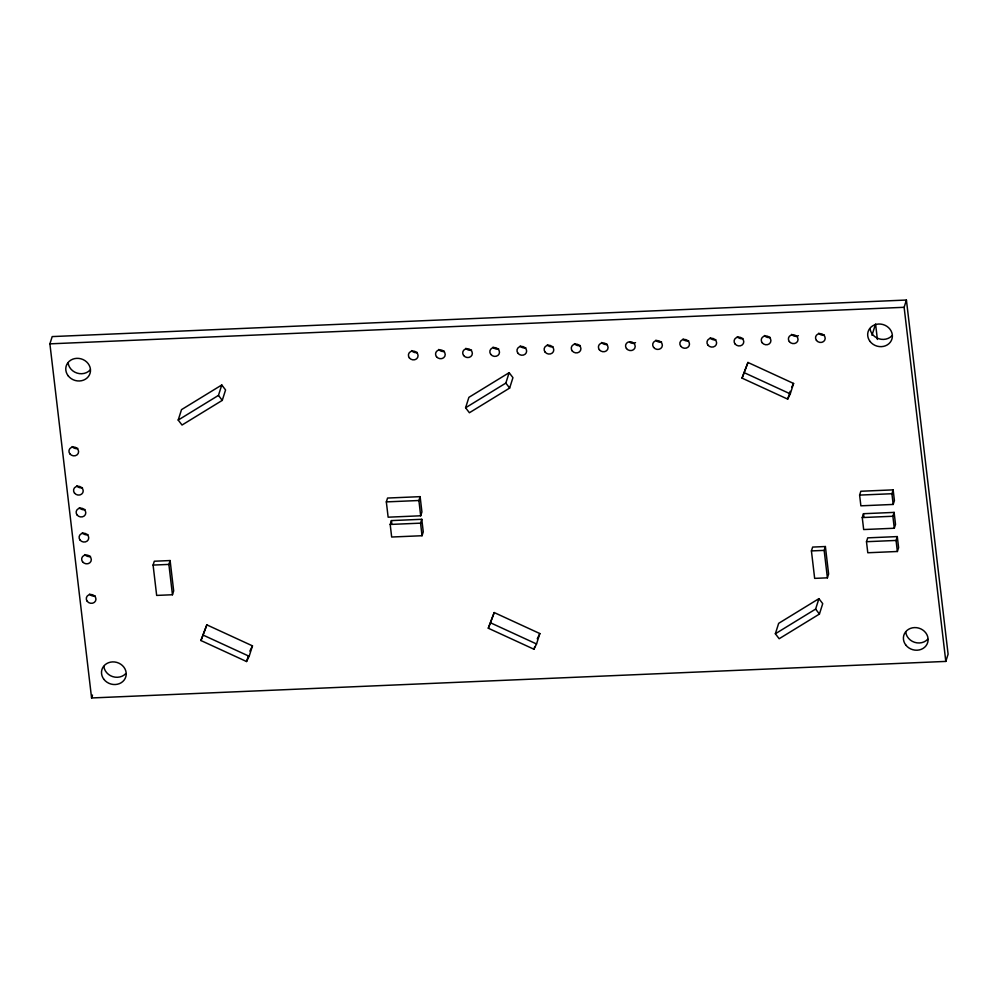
<?xml version="1.0" encoding="UTF-8"?>
<svg xmlns="http://www.w3.org/2000/svg" width="998" height="998" viewBox="0 0 998 998"><rect width="100%" height="100%" fill="white"/><g stroke="black" fill="none" stroke-linecap="round" stroke-linejoin="round"><path stroke-width="1.5" d="M49.9 343.848L52.195 336.588L906.421 300.036L948.1 654.152L945.805 661.412L91.579 697.964L49.9 343.848L904.126 307.297L906.421 300.036M178.205 420.058L181.511 409.642L221.768 384.979L225.573 389.944L222.267 400.373L182.023 425.036L178.205 420.058L218.462 395.395L221.768 384.979M91.579 697.964L92.502 695.057M153.093 565.08L154.316 561.225L170.109 560.552L173.677 590.891L172.454 594.746L156.661 595.419L153.093 565.08L168.887 564.406L170.109 560.552M200.935 640.529L206.848 624.86L252.469 645.856L249.163 656.272L246.556 661.524L200.935 640.529L206.848 624.86M246.556 661.524L248.215 656.31M386.338 501.894L387.561 498.052L420.121 496.655L421.917 511.937L420.694 515.791L388.135 517.189L386.338 501.894L418.898 500.509L420.121 496.655M390.193 524.449L391.416 520.594L421.78 519.297L423.264 531.872L422.042 535.726L391.665 537.024L390.193 524.449L420.557 523.152L421.78 519.297M465.592 407.77L468.898 397.341L509.142 372.678L512.947 377.656L509.641 388.072L469.397 412.748L465.592 407.77L505.836 383.095L509.142 372.678M488.309 628.229L494.222 612.56L539.843 633.555L536.537 643.972L533.942 649.224L488.309 628.229L494.222 612.56M533.942 649.224L534.766 646.617M742.05 378.13L747.964 362.461L793.585 383.457L790.279 393.873L787.684 399.125L742.05 378.13L747.964 362.461M787.684 399.125L790.154 391.303M775.359 633.755L778.665 623.338L818.921 598.663L822.726 603.64L819.42 614.069L779.164 638.732L775.359 633.755L815.615 609.092L818.921 598.663M871.978 335.316L875.57 323.988L877.392 339.445M811.424 550.921L812.646 547.079L825.383 546.53L828.614 573.975L827.392 577.83L814.655 578.378L811.424 550.921L824.161 550.385L825.383 546.53M859.615 495.095L860.837 491.253L893.148 489.868L894.408 500.597L893.185 504.439L860.875 505.824L859.615 495.095L891.925 493.723L893.148 489.868M862.26 517.563L863.482 513.708L894.108 512.398L895.518 524.387L894.295 528.241L863.669 529.551L862.26 517.563L892.886 516.253L894.108 512.398M866.489 541.702L867.711 537.86L897.289 536.587L898.599 547.64L897.377 551.495L867.786 552.755L866.489 541.702L896.067 540.442L897.289 536.587M249.862 651.108L252.469 645.856M537.248 638.807L539.843 633.555M791.639 387.386L793.585 383.457M744.658 372.878L790.279 393.873M490.916 622.977L536.537 643.972M203.542 635.277L249.163 656.272M815.615 609.092L819.42 614.069M505.836 383.095L509.641 388.072M218.462 395.395L222.267 400.373M904.126 307.297L945.805 661.412M891.925 493.723L893.185 504.439M896.067 540.442L897.377 551.495M892.886 516.253L894.295 528.241M863.482 513.708L863.831 516.715M824.161 550.385L827.392 577.83M418.898 500.509L420.694 515.791M420.557 523.152L422.042 535.726M391.416 520.594L391.74 523.389M168.887 564.406L172.454 594.746M82.435 487.635A4.878 4.391 17.6 0 1 76.784 485.801M417.289 352.431A4.878 4.391 17.6 0 1 411.638 350.597M471.567 350.098A4.878 4.391 17.6 0 1 465.916 348.277M498.713 348.938A4.878 4.391 17.6 0 1 493.062 347.117M444.434 351.271A4.878 4.391 17.6 0 1 438.771 349.437M525.846 347.778A4.878 4.391 17.6 0 1 520.195 345.944M607.271 344.298A4.878 4.391 17.6 0 1 601.619 342.464M688.695 340.817A4.878 4.391 17.6 0 1 683.044 338.983M742.986 338.497A4.878 4.391 17.6 0 1 737.335 336.663M770.119 337.324A4.878 4.391 17.6 0 1 764.468 335.503M552.992 346.618A4.878 4.391 17.6 0 1 547.341 344.784M580.137 345.458A4.878 4.391 17.6 0 1 574.486 343.624M661.562 341.977A4.878 4.391 17.6 0 1 655.911 340.143M715.84 339.657A4.878 4.391 17.6 0 1 710.189 337.823M798.375 335.677A4.878 4.391 17.6 0 1 791.614 334.33M635.526 342.638A4.878 4.391 17.6 0 1 629.638 342.189M77.819 448.401A4.878 4.391 17.6 0 1 72.168 446.568M85.005 509.516A4.878 4.391 17.6 0 1 79.353 507.683M87.961 534.591A4.878 4.391 17.6 0 1 82.31 532.757M90.519 556.385A4.878 4.391 17.6 0 1 84.867 554.551M95.172 595.868A4.878 4.391 17.6 0 1 89.521 594.047M927.691 639.281A12.475 11.203 17.6 0 1 914.58 642.313A12.475 11.203 17.6 0 1 905.772 632.183M891.963 335.727A12.475 11.203 17.6 0 1 878.851 338.746A12.475 11.203 17.6 0 1 870.044 328.616M90.07 370.033A12.475 11.203 17.6 0 1 76.958 373.065A12.475 11.203 17.6 0 1 68.138 362.935M125.785 673.6A12.475 11.203 17.6 0 1 112.687 676.619A12.475 11.203 17.6 0 1 103.867 666.489M824.41 335.004A4.878 4.391 17.6 0 1 818.759 333.17M74.476 493.049A4.878 4.391 17.6 0 0 82.809 492.688A4.878 4.391 17.6 0 0 77.856 486.226A4.878 4.391 17.6 0 0 74.476 493.049M80.002 540.005A4.878 4.391 17.6 0 0 88.335 539.656A4.878 4.391 17.6 0 0 83.383 533.194A4.878 4.391 17.6 0 0 80.002 540.005M905.785 645.02A12.475 11.203 17.6 0 0 927.067 644.109A12.475 11.203 17.6 0 0 914.43 627.592A12.475 11.203 17.6 0 0 905.785 645.02M69.86 453.828A4.878 4.391 17.6 0 0 78.193 453.466A4.878 4.391 17.6 0 0 73.241 447.004A4.878 4.391 17.6 0 0 69.86 453.828M409.33 357.845A4.878 4.391 17.6 0 0 417.663 357.484A4.878 4.391 17.6 0 0 412.723 351.022A4.878 4.391 17.6 0 0 409.33 357.845M490.754 354.365A4.878 4.391 17.6 0 0 499.087 354.003A4.878 4.391 17.6 0 0 494.147 347.541A4.878 4.391 17.6 0 0 490.754 354.365M436.475 356.685A4.878 4.391 17.6 0 0 444.809 356.323A4.878 4.391 17.6 0 0 439.856 349.861A4.878 4.391 17.6 0 0 436.475 356.685M463.621 355.525A4.878 4.391 17.6 0 0 471.942 355.163A4.878 4.391 17.6 0 0 467.002 348.701A4.878 4.391 17.6 0 0 463.621 355.525M68.151 375.772A12.475 11.203 17.6 0 0 89.446 374.861A12.475 11.203 17.6 0 0 76.796 358.344A12.475 11.203 17.6 0 0 68.151 375.772M87.213 601.295A4.878 4.391 17.6 0 0 95.546 600.933A4.878 4.391 17.6 0 0 90.606 594.471A4.878 4.391 17.6 0 0 87.213 601.295M103.879 679.326A12.475 11.203 17.6 0 0 125.174 678.415A12.475 11.203 17.6 0 0 112.525 661.899A12.475 11.203 17.6 0 0 103.879 679.326M82.572 561.799A4.878 4.391 17.6 0 0 90.905 561.437A4.878 4.391 17.6 0 0 85.953 554.975A4.878 4.391 17.6 0 0 82.572 561.799M77.058 514.931A4.878 4.391 17.6 0 0 85.379 514.581A4.878 4.391 17.6 0 0 80.439 508.119A4.878 4.391 17.6 0 0 77.058 514.931M517.9 353.205A4.878 4.391 17.6 0 0 526.233 352.843A4.878 4.391 17.6 0 0 521.28 346.381A4.878 4.391 17.6 0 0 517.9 353.205M599.324 349.712A4.878 4.391 17.6 0 0 607.657 349.362A4.878 4.391 17.6 0 0 602.705 342.9A4.878 4.391 17.6 0 0 599.324 349.712M680.748 346.231A4.878 4.391 17.6 0 0 689.082 345.869A4.878 4.391 17.6 0 0 684.129 339.407A4.878 4.391 17.6 0 0 680.748 346.231M735.027 343.911A4.878 4.391 17.6 0 0 743.36 343.549A4.878 4.391 17.6 0 0 738.408 337.087A4.878 4.391 17.6 0 0 735.027 343.911M762.173 342.751A4.878 4.391 17.6 0 0 770.506 342.389A4.878 4.391 17.6 0 0 765.553 335.927A4.878 4.391 17.6 0 0 762.173 342.751M545.045 352.032A4.878 4.391 17.6 0 0 553.366 351.683A4.878 4.391 17.6 0 0 548.426 345.221A4.878 4.391 17.6 0 0 545.045 352.032M572.178 350.872A4.878 4.391 17.6 0 0 580.512 350.523A4.878 4.391 17.6 0 0 575.572 344.061A4.878 4.391 17.6 0 0 572.178 350.872M626.47 348.551A4.878 4.391 17.6 0 0 634.79 348.202A4.878 4.391 17.6 0 0 629.85 341.728A4.878 4.391 17.6 0 0 626.47 348.551M653.603 347.391A4.878 4.391 17.6 0 0 661.936 347.042A4.878 4.391 17.6 0 0 656.983 340.567A4.878 4.391 17.6 0 0 653.603 347.391M707.894 345.071A4.878 4.391 17.6 0 0 716.215 344.709A4.878 4.391 17.6 0 0 711.275 338.247A4.878 4.391 17.6 0 0 707.894 345.071M789.318 341.59A4.878 4.391 17.6 0 0 797.639 341.229A4.878 4.391 17.6 0 0 792.699 334.767A4.878 4.391 17.6 0 0 789.318 341.59M816.451 340.43A4.878 4.391 17.6 0 0 824.785 340.069A4.878 4.391 17.6 0 0 819.832 333.606A4.878 4.391 17.6 0 0 816.451 340.43M870.056 341.453A12.475 11.203 17.6 0 0 891.339 340.543A12.475 11.203 17.6 0 0 878.702 324.026A12.475 11.203 17.6 0 0 870.056 341.453"/></g></svg>
